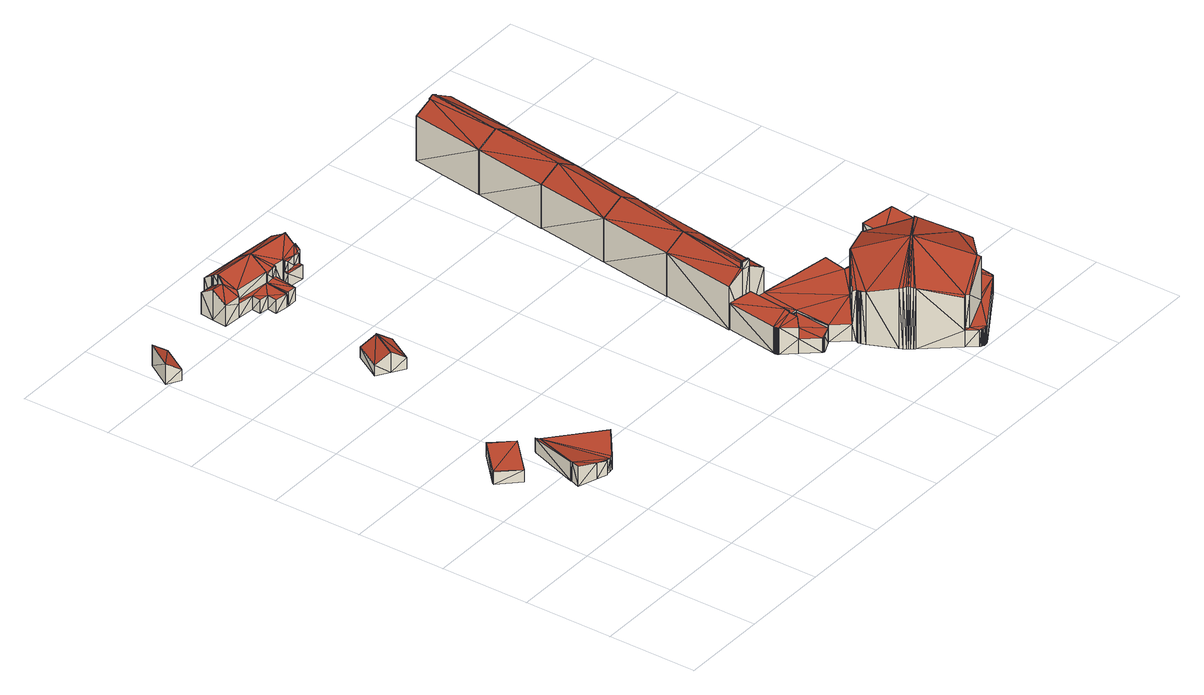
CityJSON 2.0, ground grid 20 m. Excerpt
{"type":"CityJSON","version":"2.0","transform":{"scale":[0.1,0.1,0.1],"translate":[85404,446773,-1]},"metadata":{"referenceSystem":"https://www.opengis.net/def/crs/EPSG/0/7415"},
"CityObjects":{
"building1":{"type":"Building","attributes":{"oorspronkelijk_bouwjaar":1987,"status":"Pand in gebruik","geconstateerd":false,"h_maaiveld":-0.127,"dak_type":"single horizontal","pw_datum":"2013-12-01","pw_actueel":"yes","pw_bron":"ahn3","reconstructie_methode":"tudelft3d-geoflow","versie_methode":"v21.03.1","kas_warenhuis":false,"ondergronds_type":"above ground","lod11_replace":false,"reconstruction_skipped":false},"geometry":[{"type":"Solid","lod":"2.2","boundaries":[[[[0,1,2]],[[0,3,1]],[[4,5,6]],[[7,3,5]],[[5,3,0]],[[6,5,0]],[[8,5,4]],[[9,8,4]],[[10,0,2]],[[11,10,2]],[[12,7,5]],[[8,12,5]],[[11,2,13]],[[13,2,1]],[[14,3,7]],[[12,14,7]],[[9,4,6]],[[15,9,6]],[[15,6,10]],[[10,6,0]],[[13,1,14]],[[14,1,3]],[[10,14,8]],[[15,8,9]],[[8,14,12]],[[11,13,10]],[[10,13,14]],[[15,10,8]]]],"semantics":{"surfaces":[{"type":"GroundSurface"},{"type":"WallSurface"},{"type":"RoofSurface"}],"values":[[0,0,0,0,0,0,1,1,1,1,1,1,1,1,1,1,1,1,1,1,1,1,2,2,2,2,2,2]]}}]},
"building2":{"type":"Building","attributes":{"oorspronkelijk_bouwjaar":2002,"status":"Pand in gebruik","geconstateerd":false,"h_maaiveld":-0.074,"dak_type":"multiple horizontal","pw_datum":"2013-12-01","pw_actueel":"yes","pw_bron":"ahn3","reconstructie_methode":"tudelft3d-geoflow","versie_methode":"v21.03.1","kas_warenhuis":false,"ondergronds_type":"above ground","lod11_replace":false,"reconstruction_skipped":false},"geometry":[{"type":"Solid","lod":"2.2","boundaries":[[[[16,17,18]],[[19,20,21]],[[22,23,19]],[[24,22,25]],[[24,23,22]],[[26,27,24]],[[25,26,24]],[[23,24,28]],[[23,20,19]],[[18,20,23]],[[18,23,29]],[[18,29,16]],[[30,17,16]],[[31,30,16]],[[32,29,33]],[[33,29,23]],[[34,19,21]],[[35,34,21]],[[31,16,29]],[[32,31,29]],[[36,18,17]],[[30,36,17]],[[37,36,38]],[[39,28,40]],[[40,28,24]],[[35,21,20]],[[41,35,20]],[[41,20,36]],[[37,41,36]],[[36,20,18]],[[42,22,19]],[[34,42,19]],[[33,23,28]],[[39,33,28]],[[43,27,44]],[[44,27,26]],[[40,24,43]],[[43,24,27]],[[44,26,45]],[[45,26,25]],[[45,25,42]],[[42,25,22]],[[42,34,38]],[[41,34,35]],[[41,38,34]],[[37,38,41]],[[39,40,33]],[[33,38,32]],[[31,38,36]],[[30,31,36]],[[31,32,38]],[[38,33,42]],[[33,40,42]],[[40,45,42]],[[44,45,40]],[[43,44,40]]]],"semantics":{"surfaces":[{"type":"GroundSurface"},{"type":"WallSurface"},{"type":"RoofSurface"}],"values":[[0,0,0,0,0,0,0,0,0,0,0,0,1,1,1,1,1,1,1,1,1,1,1,1,1,1,1,1,1,1,1,1,1,1,1,1,1,1,1,1,1,1,2,2,2,2,2,2,2,2,2,2,2,2,2,2]]}}]},
"building3":{"type":"Building","attributes":{"oorspronkelijk_bouwjaar":1951,"status":"Pand in gebruik","geconstateerd":false,"h_maaiveld":-0.648,"dak_type":"slanted","pw_datum":"2013-12-01","pw_actueel":"yes","pw_bron":"ahn3","reconstructie_methode":"tudelft3d-geoflow","versie_methode":"v21.03.1","kas_warenhuis":false,"ondergronds_type":"above ground","lod11_replace":false,"reconstruction_skipped":false},"geometry":[{"type":"Solid","lod":"2.2","boundaries":[[[[46,47,48]],[[48,47,49]],[[50,47,51]],[[51,47,46]],[[52,48,49]],[[53,52,49]],[[51,46,52]],[[52,46,48]],[[53,49,47]],[[50,53,47]],[[52,53,51]],[[51,53,50]]]],"semantics":{"surfaces":[{"type":"GroundSurface"},{"type":"WallSurface"},{"type":"RoofSurface"}],"values":[[0,0,1,1,1,1,1,1,1,1,2,2]]}}]},
"building4":{"type":"Building","attributes":{"oorspronkelijk_bouwjaar":1951,"status":"Pand in gebruik","geconstateerd":false,"h_maaiveld":-0.515,"dak_type":"slanted","pw_datum":"2013-12-01","pw_actueel":"yes","pw_bron":"ahn3","reconstructie_methode":"tudelft3d-geoflow","versie_methode":"v21.03.1","kas_warenhuis":false,"ondergronds_type":"above ground","lod11_replace":false,"reconstruction_skipped":false},"geometry":[{"type":"Solid","lod":"2.2","boundaries":[[[[54,55,56]],[[56,55,57]],[[58,55,54]],[[59,58,54]],[[60,56,61]],[[61,56,57]],[[59,54,56]],[[60,59,56]],[[61,57,58]],[[58,57,55]],[[60,61,59]],[[59,61,58]]]],"semantics":{"surfaces":[{"type":"GroundSurface"},{"type":"WallSurface"},{"type":"RoofSurface"}],"values":[[0,0,1,1,1,1,1,1,1,1,2,2]]}}]},
"building5":{"type":"Building","attributes":{"oorspronkelijk_bouwjaar":1951,"status":"Pand in gebruik","geconstateerd":false,"h_maaiveld":-0.553,"dak_type":"slanted","pw_datum":"2013-12-01","pw_actueel":"yes","pw_bron":"ahn3","reconstructie_methode":"tudelft3d-geoflow","versie_methode":"v21.03.1","kas_warenhuis":false,"ondergronds_type":"above ground","lod11_replace":false,"reconstruction_skipped":false},"geometry":[{"type":"Solid","lod":"2.2","boundaries":[[[[62,63,64]],[[64,63,65]],[[66,63,62]],[[67,66,62]],[[68,64,69]],[[69,64,65]],[[67,62,68]],[[68,62,64]],[[69,65,63]],[[66,69,63]],[[69,66,68]],[[68,66,67]]]],"semantics":{"surfaces":[{"type":"GroundSurface"},{"type":"WallSurface"},{"type":"RoofSurface"}],"values":[[0,0,1,1,1,1,1,1,1,1,2,2]]}}]},
"building6":{"type":"Building","attributes":{"oorspronkelijk_bouwjaar":1951,"status":"Pand in gebruik","geconstateerd":false,"h_maaiveld":-0.712,"dak_type":"slanted","pw_datum":"2013-12-01","pw_actueel":"yes","pw_bron":"ahn3","reconstructie_methode":"tudelft3d-geoflow","versie_methode":"v21.03.1","kas_warenhuis":false,"ondergronds_type":"above ground","lod11_replace":false,"reconstruction_skipped":false},"geometry":[{"type":"Solid","lod":"2.2","boundaries":[[[[70,71,72]],[[73,74,75]],[[70,76,77]],[[70,77,74]],[[70,74,71]],[[74,73,71]],[[78,79,74]],[[79,75,74]],[[75,80,73]],[[80,81,73]],[[80,82,81]],[[82,83,81]],[[73,81,84]],[[85,73,86]],[[86,73,84]],[[87,80,75]],[[88,87,75]],[[89,74,77]],[[90,91,89]],[[89,91,74]],[[89,77,76]],[[92,89,76]],[[87,93,80]],[[92,76,70]],[[94,92,70]],[[95,83,96]],[[96,83,82]],[[97,98,99]],[[90,89,100]],[[101,90,100]],[[102,103,98]],[[97,102,98]],[[104,105,103]],[[102,104,103]],[[101,100,104]],[[104,100,105]],[[106,79,78]],[[107,106,78]],[[94,70,108]],[[108,70,72]],[[109,72,71]],[[110,108,109]],[[109,108,72]],[[96,82,80]],[[93,96,80]],[[111,112,87]],[[87,112,93]],[[86,84,113]],[[113,84,81]],[[113,81,95]],[[95,81,83]],[[110,109,112]],[[111,110,112]],[[109,71,85]],[[85,71,73]],[[107,78,74]],[[91,107,74]],[[88,75,106]],[[106,75,79]],[[104,106,107]],[[102,88,104]],[[91,104,107]],[[101,91,90]],[[104,88,106]],[[101,104,91]],[[96,93,113]],[[109,85,112]],[[112,85,93]],[[113,85,86]],[[96,113,95]],[[93,85,113]],[[99,110,111]],[[99,108,110]],[[88,111,87]],[[102,111,88]],[[97,99,102]],[[94,108,99]],[[99,111,102]],[[103,105,98]],[[98,100,92]],[[98,105,100]],[[98,94,99]],[[100,89,92]],[[98,92,94]]]],"semantics":{"surfaces":[{"type":"GroundSurface"},{"type":"WallSurface"},{"type":"RoofSurface"}],"values":[[0,0,0,0,0,0,0,0,0,0,0,0,0,1,1,1,1,1,1,1,1,1,1,1,1,1,1,1,1,1,1,1,1,1,1,1,1,1,1,1,1,1,1,1,1,1,1,1,1,1,1,1,1,1,1,1,1,1,1,2,2,2,2,2,2,2,2,2,2,2,2,2,2,2,2,2,2,2,2,2,2,2,2,2]]}}]},
"building7":{"type":"Building","attributes":{"oorspronkelijk_bouwjaar":1951,"status":"Pand in gebruik","geconstateerd":false,"h_maaiveld":-0.735,"dak_type":"slanted","pw_datum":"2013-12-01","pw_actueel":"yes","pw_bron":"ahn3","reconstructie_methode":"tudelft3d-geoflow","versie_methode":"v21.03.1","kas_warenhuis":false,"ondergronds_type":"above ground","lod11_replace":false,"reconstruction_skipped":false},"geometry":[{"type":"Solid","lod":"2.2","boundaries":[[[[114,115,116]],[[117,118,119]],[[120,75,121]],[[115,118,116]],[[114,116,122]],[[115,121,118]],[[121,123,119]],[[124,125,126]],[[125,82,126]],[[124,126,127]],[[126,80,127]],[[80,120,127]],[[80,75,120]],[[128,129,130]],[[75,79,129]],[[75,129,131]],[[129,79,130]],[[75,131,121]],[[131,123,121]],[[119,132,117]],[[121,119,118]],[[133,117,132]],[[134,133,132]],[[134,132,135]],[[135,132,119]],[[135,119,123]],[[136,135,123]],[[137,126,138]],[[138,126,82]],[[106,79,75]],[[139,106,75]],[[140,128,141]],[[141,128,130]],[[142,129,128]],[[140,142,128]],[[143,118,117]],[[133,143,117]],[[144,121,145]],[[146,144,145]],[[145,121,115]],[[147,148,149]],[[149,148,150]],[[136,123,151]],[[151,123,131]],[[152,122,116]],[[150,152,116]],[[139,75,153]],[[153,75,80]],[[154,155,156]],[[156,155,157]],[[145,115,158]],[[158,115,114]],[[149,150,143]],[[143,150,118]],[[118,150,116]],[[138,82,159]],[[159,82,125]],[[141,130,79]],[[106,141,79]],[[160,161,148]],[[147,160,148]],[[162,163,160]],[[160,163,161]],[[153,80,137]],[[164,153,137]],[[137,80,126]],[[164,137,155]],[[154,164,155]],[[156,157,165]],[[165,157,120]],[[120,157,127]],[[165,120,121]],[[144,165,121]],[[151,131,142]],[[142,131,129]],[[159,125,166]],[[166,125,124]],[[166,124,127]],[[157,166,127]],[[158,114,122]],[[152,158,122]],[[146,145,162]],[[162,145,163]],[[141,106,142]],[[151,139,136]],[[140,141,142]],[[142,106,139]],[[151,142,139]],[[152,150,148]],[[158,152,161]],[[161,152,148]],[[158,161,163]],[[158,163,145]],[[155,166,157]],[[137,159,166]],[[155,137,166]],[[138,159,137]],[[143,135,147]],[[146,162,144]],[[144,162,147]],[[147,162,160]],[[149,143,147]],[[143,133,135]],[[134,135,133]],[[135,144,147]],[[136,144,135]],[[139,144,136]],[[139,153,154]],[[156,165,154]],[[154,153,164]],[[144,139,165]],[[165,139,154]]]],"semantics":{"surfaces":[{"type":"GroundSurface"},{"type":"WallSurface"},{"type":"RoofSurface"}],"values":[[0,0,0,0,0,0,0,0,0,0,0,0,0,0,0,0,0,0,0,0,0,1,1,1,1,1,1,1,1,1,1,1,1,1,1,1,1,1,1,1,1,1,1,1,1,1,1,1,1,1,1,1,1,1,1,1,1,1,1,1,1,1,1,1,1,1,1,1,1,1,1,1,1,1,1,1,1,1,1,1,1,1,1,2,2,2,2,2,2,2,2,2,2,2,2,2,2,2,2,2,2,2,2,2,2,2,2,2,2,2,2,2]]}}]},
"building8":{"type":"Building","attributes":{"oorspronkelijk_bouwjaar":1954,"status":"Pand in gebruik","geconstateerd":false,"h_maaiveld":-0.458,"dak_type":"slanted","pw_datum":"2013-12-01","pw_actueel":"yes","pw_bron":"ahn3","reconstructie_methode":"tudelft3d-geoflow","versie_methode":"v21.03.1","kas_warenhuis":false,"ondergronds_type":"above ground","lod11_replace":false,"reconstruction_skipped":false},"geometry":[{"type":"Solid","lod":"2.2","boundaries":[[[[167,168,169]],[[170,171,172]],[[169,168,173]],[[169,173,171]],[[171,173,172]],[[174,175,176]],[[176,175,177]],[[171,177,169]],[[177,175,169]],[[176,177,178]],[[178,177,179]],[[177,171,180]],[[180,171,170]],[[181,182,183]],[[183,182,184]],[[178,179,182]],[[181,178,182]],[[183,184,175]],[[174,183,175]],[[185,173,186]],[[186,173,168]],[[187,167,169]],[[175,187,169]],[[186,168,167]],[[187,186,167]],[[180,170,172]],[[188,180,172]],[[188,172,173]],[[185,188,173]],[[178,181,176]],[[176,181,174]],[[174,181,183]],[[179,185,182]],[[180,179,177]],[[180,188,179]],[[179,188,185]],[[184,187,175]],[[185,184,182]],[[185,186,184]],[[184,186,187]]]],"semantics":{"surfaces":[{"type":"GroundSurface"},{"type":"WallSurface"},{"type":"RoofSurface"}],"values":[[0,0,0,0,0,1,1,1,1,1,1,1,1,1,1,1,1,1,1,1,1,1,1,1,1,1,1,1,1,2,2,2,2,2,2,2,2,2,2,2]]}}]},
"building9":{"type":"Building","attributes":{"oorspronkelijk_bouwjaar":1959,"status":"Pand in gebruik","geconstateerd":false,"h_maaiveld":-0.324,"dak_type":"slanted","pw_datum":"2013-12-01","pw_actueel":"yes","pw_bron":"ahn3","reconstructie_methode":"tudelft3d-geoflow","versie_methode":"v21.03.1","kas_warenhuis":false,"ondergronds_type":"above ground","lod11_replace":false,"reconstruction_skipped":false},"geometry":[{"type":"Solid","lod":"2.2","boundaries":[[[[189,190,191]],[[192,193,194]],[[194,193,195]],[[195,193,196]],[[197,198,199]],[[192,200,193]],[[201,200,192]],[[202,192,203]],[[190,204,191]],[[205,206,207]],[[208,209,207]],[[206,208,207]],[[210,208,206]],[[211,208,210]],[[212,197,199]],[[197,212,213]],[[214,215,216]],[[211,210,190]],[[211,190,189]],[[217,218,219]],[[220,221,222]],[[219,222,223]],[[218,222,219]],[[218,220,222]],[[190,220,218]],[[190,218,204]],[[218,224,204]],[[225,202,191]],[[202,189,191]],[[203,189,202]],[[214,226,227]],[[228,229,215]],[[226,230,227]],[[230,231,232]],[[233,231,230]],[[230,232,227]],[[214,227,234]],[[227,235,236]],[[227,236,237]],[[234,237,238]],[[227,237,234]],[[202,226,214]],[[239,212,240]],[[241,199,242]],[[240,199,241]],[[240,241,243]],[[212,199,240]],[[234,212,239]],[[234,239,214]],[[228,215,214]],[[215,244,245]],[[215,245,216]],[[214,216,202]],[[216,192,202]],[[246,192,216]],[[201,192,246]],[[247,200,201]],[[248,247,201]],[[248,201,246]],[[249,248,246]],[[249,246,216]],[[250,249,216]],[[250,216,245]],[[251,250,245]],[[251,245,244]],[[252,251,244]],[[253,228,254]],[[254,228,214]],[[255,240,256]],[[256,240,243]],[[256,243,257]],[[257,243,241]],[[258,242,259]],[[259,242,199]],[[259,199,260]],[[260,199,198]],[[261,197,262]],[[262,197,213]],[[262,213,263]],[[263,213,212]],[[263,212,264]],[[264,212,234]],[[264,234,265]],[[265,234,238]],[[266,237,236]],[[267,266,236]],[[267,236,235]],[[268,267,235]],[[268,235,227]],[[269,268,227]],[[270,191,204]],[[271,270,204]],[[272,218,217]],[[273,272,217]],[[273,217,274]],[[274,217,219]],[[274,219,275]],[[275,219,223]],[[275,223,276]],[[276,223,222]],[[277,190,210]],[[278,277,210]],[[279,206,205]],[[280,279,205]],[[280,205,207]],[[281,280,207]],[[281,207,209]],[[282,281,209]],[[282,209,208]],[[283,282,208]],[[284,285,286]],[[286,285,192]],[[192,285,203]],[[286,192,287]],[[287,192,194]],[[287,194,288]],[[288,194,195]],[[288,195,196]],[[289,288,196]],[[289,196,193]],[[290,289,193]],[[252,244,215]],[[291,252,215]],[[292,293,294]],[[295,292,294]],[[295,294,296]],[[297,231,298]],[[298,231,233]],[[299,300,301]],[[302,299,301]],[[303,225,191]],[[270,303,191]],[[304,305,306]],[[307,304,306]],[[308,189,285]],[[285,189,203]],[[298,233,230]],[[309,298,230]],[[310,311,297]],[[297,311,231]],[[231,311,232]],[[276,222,312]],[[312,222,221]],[[313,314,315]],[[315,314,316]],[[293,317,318]],[[318,317,319]],[[293,320,317]],[[292,321,293]],[[293,321,320]],[[322,323,324]],[[325,326,322]],[[322,326,323]],[[327,328,323]],[[326,327,323]],[[322,324,329]],[[330,322,329]],[[331,224,218]],[[272,331,218]],[[332,333,334]],[[335,332,334]],[[336,220,277]],[[337,336,277]],[[277,220,190]],[[325,322,271]],[[338,325,271]],[[339,202,225]],[[303,339,225]],[[340,341,320]],[[321,340,320]],[[290,193,200]],[[247,290,200]],[[291,215,342]],[[342,215,229]],[[254,214,333]],[[332,254,333]],[[333,214,239]],[[278,210,206]],[[279,278,206]],[[343,344,308]],[[308,344,189]],[[189,344,211]],[[302,301,284]],[[284,301,285]],[[345,346,305]],[[304,345,305]],[[283,208,211]],[[344,283,211]],[[330,329,343]],[[343,329,344]],[[347,348,328]],[[327,347,328]],[[346,226,202]],[[339,346,202]],[[309,230,346]],[[345,309,346]],[[346,230,226]],[[342,229,253]],[[253,229,228]],[[315,316,341]],[[340,315,341]],[[333,239,255]],[[255,239,240]],[[335,334,349]],[[349,334,350]],[[351,352,314]],[[313,351,314]],[[349,350,352]],[[351,349,352]],[[307,306,311]],[[310,307,311]],[[269,227,232]],[[311,269,232]],[[260,198,261]],[[261,198,197]],[[265,238,266]],[[266,238,237]],[[338,271,331]],[[331,271,224]],[[224,271,204]],[[257,241,258]],[[258,241,242]],[[312,221,336]],[[336,221,220]],[[337,277,348]],[[347,337,348]],[[318,319,300]],[[299,318,300]],[[291,353,294]],[[252,291,294]],[[294,353,296]],[[284,286,302]],[[290,247,286]],[[288,290,287]],[[286,249,302]],[[288,289,290]],[[290,286,287]],[[247,248,286]],[[248,249,286]],[[249,294,302]],[[250,294,249]],[[251,294,250]],[[252,294,251]],[[307,310,304]],[[304,310,309]],[[309,310,297]],[[304,309,345]],[[309,297,298]],[[324,323,329]],[[329,323,348]],[[348,323,328]],[[329,348,344]],[[348,278,344]],[[277,278,348]],[[278,283,344]],[[279,283,278]],[[280,281,279]],[[281,283,279]],[[282,283,281]],[[340,313,315]],[[296,353,340]],[[340,353,313]],[[296,340,321]],[[296,321,292]],[[296,292,295]],[[332,335,254]],[[351,313,349]],[[349,313,335]],[[313,353,335]],[[353,254,335]],[[291,342,353]],[[342,253,353]],[[253,254,353]],[[318,299,302]],[[293,318,294]],[[294,318,302]],[[257,258,259]],[[261,259,260]],[[261,262,263]],[[261,263,259]],[[263,255,259]],[[255,257,259]],[[316,314,264]],[[266,264,265]],[[267,269,266]],[[268,269,267]],[[269,264,266]],[[306,319,317]],[[306,317,320]],[[339,270,300]],[[346,306,305]],[[339,319,346]],[[271,330,270]],[[339,303,270]],[[322,330,271]],[[343,308,330]],[[350,334,333]],[[330,308,300]],[[255,350,333]],[[300,285,301]],[[308,285,300]],[[311,306,320]],[[300,270,330]],[[346,319,306]],[[319,339,300]],[[311,320,341]],[[311,341,316]],[[316,264,269]],[[311,316,269]],[[352,263,264]],[[314,352,264]],[[263,350,255]],[[350,263,352]],[[256,257,255]],[[337,347,336]],[[325,327,326]],[[336,347,327]],[[272,327,325]],[[331,325,338]],[[272,325,331]],[[336,327,272]],[[274,272,273]],[[276,272,274]],[[276,274,275]],[[336,272,276]],[[336,276,312]]]],"semantics":{"surfaces":[{"type":"GroundSurface"},{"type":"WallSurface"},{"type":"RoofSurface"}],"values":[[0,0,0,0,0,0,0,0,0,0,0,0,0,0,0,0,0,0,0,0,0,0,0,0,0,0,0,0,0,0,0,0,0,0,0,0,0,0,0,0,0,0,0,0,0,0,0,0,0,0,0,0,0,0,0,0,1,1,1,1,1,1,1,1,1,1,1,1,1,1,1,1,1,1,1,1,1,1,1,1,1,1,1,1,1,1,1,1,1,1,1,1,1,1,1,1,1,1,1,1,1,1,1,1,1,1,1,1,1,1,1,1,1,1,1,1,1,1,1,1,1,1,1,1,1,1,1,1,1,1,1,1,1,1,1,1,1,1,1,1,1,1,1,1,1,1,1,1,1,1,1,1,1,1,1,1,1,1,1,1,1,1,1,1,1,1,1,1,1,1,1,1,1,1,1,1,1,1,1,1,1,1,1,1,1,1,1,1,1,1,1,1,1,1,1,1,1,1,1,1,1,1,1,1,1,1,1,1,1,1,1,1,1,1,1,1,1,1,1,1,1,1,1,1,1,1,1,1,2,2,2,2,2,2,2,2,2,2,2,2,2,2,2,2,2,2,2,2,2,2,2,2,2,2,2,2,2,2,2,2,2,2,2,2,2,2,2,2,2,2,2,2,2,2,2,2,2,2,2,2,2,2,2,2,2,2,2,2,2,2,2,2,2,2,2,2,2,2,2,2,2,2,2,2,2,2,2,2,2,2,2,2,2,2,2,2,2,2,2,2,2,2,2,2,2,2]]}}]},
"building10":{"type":"Building","attributes":{"oorspronkelijk_bouwjaar":1954,"status":"Pand in gebruik","geconstateerd":false,"h_maaiveld":-0.55,"dak_type":"slanted","pw_datum":"2013-12-01","pw_actueel":"yes","pw_bron":"ahn3","reconstructie_methode":"tudelft3d-geoflow","versie_methode":"v21.03.1","kas_warenhuis":false,"ondergronds_type":"above ground","lod11_replace":false,"reconstruction_skipped":false},"geometry":[{"type":"Solid","lod":"2.2","boundaries":[[[[354,355,356]],[[357,356,358]],[[357,354,356]],[[357,358,359]],[[185,357,188]],[[188,357,359]],[[360,358,356]],[[361,360,356]],[[361,356,362]],[[362,356,355]],[[188,359,358]],[[360,188,358]],[[186,354,357]],[[185,186,357]],[[362,355,186]],[[186,355,354]],[[185,361,362]],[[186,185,362]],[[360,361,185]],[[188,360,185]]]],"semantics":{"surfaces":[{"type":"GroundSurface"},{"type":"WallSurface"},{"type":"RoofSurface"}],"values":[[0,0,0,0,1,1,1,1,1,1,1,1,1,1,1,1,2,2,2,2]]}}]},
"building11":{"type":"Building","attributes":{"oorspronkelijk_bouwjaar":1954,"status":"Pand in gebruik","geconstateerd":false,"h_maaiveld":-0.574,"dak_type":"slanted","pw_datum":"2013-12-01","pw_actueel":"yes","pw_bron":"ahn3","reconstructie_methode":"tudelft3d-geoflow","versie_methode":"v21.03.1","kas_warenhuis":false,"ondergronds_type":"above ground","lod11_replace":false,"reconstruction_skipped":false},"geometry":[{"type":"Solid","lod":"2.2","boundaries":[[[[355,363,364]],[[356,364,365]],[[356,355,364]],[[356,365,358]],[[366,365,364]],[[367,366,364]],[[368,358,366]],[[366,358,365]],[[369,356,368]],[[368,356,358]],[[367,364,370]],[[370,364,363]],[[362,355,356]],[[369,362,356]],[[370,363,362]],[[362,363,355]],[[370,362,367]],[[367,362,369]],[[367,369,366]],[[366,369,368]]]],"semantics":{"surfaces":[{"type":"GroundSurface"},{"type":"WallSurface"},{"type":"RoofSurface"}],"values":[[0,0,0,0,1,1,1,1,1,1,1,1,1,1,1,1,2,2,2,2]]}}]},
"building12":{"type":"Building","attributes":{"oorspronkelijk_bouwjaar":1954,"status":"Pand in gebruik","geconstateerd":false,"h_maaiveld":-0.697,"dak_type":"slanted","pw_datum":"2013-12-01","pw_actueel":"yes","pw_bron":"ahn3","reconstructie_methode":"tudelft3d-geoflow","versie_methode":"v21.03.1","kas_warenhuis":false,"ondergronds_type":"above ground","lod11_replace":false,"reconstruction_skipped":false},"geometry":[{"type":"Solid","lod":"2.2","boundaries":[[[[371,372,373]],[[374,375,376]],[[373,372,375]],[[373,375,374]],[[377,375,378]],[[378,375,372]],[[370,371,373]],[[367,370,373]],[[378,372,370]],[[370,372,371]],[[366,374,376]],[[379,366,376]],[[367,373,366]],[[366,373,374]],[[379,376,375]],[[377,379,375]],[[366,379,377]],[[367,366,377]],[[378,370,367]],[[377,378,367]]]],"semantics":{"surfaces":[{"type":"GroundSurface"},{"type":"WallSurface"},{"type":"RoofSurface"}],"values":[[0,0,0,0,1,1,1,1,1,1,1,1,1,1,1,1,2,2,2,2]]}}]},
"building13":{"type":"Building","attributes":{"oorspronkelijk_bouwjaar":1954,"status":"Pand in gebruik","geconstateerd":false,"h_maaiveld":-0.65,"dak_type":"slanted","pw_datum":"2013-12-01","pw_actueel":"yes","pw_bron":"ahn3","reconstructie_methode":"tudelft3d-geoflow","versie_methode":"v21.03.1","kas_warenhuis":false,"ondergronds_type":"above ground","lod11_replace":false,"reconstruction_skipped":false},"geometry":[{"type":"Solid","lod":"2.2","boundaries":[[[[380,381,382]],[[375,382,376]],[[383,380,382]],[[382,384,376]],[[385,380,383]],[[386,383,372]],[[383,382,375]],[[372,383,375]],[[387,381,380]],[[388,387,380]],[[389,382,387]],[[387,382,381]],[[390,384,382]],[[389,390,382]],[[388,380,391]],[[391,380,385]],[[392,375,379]],[[379,375,376]],[[391,385,383]],[[393,391,383]],[[379,376,384]],[[390,379,384]],[[393,383,394]],[[394,383,386]],[[378,372,375]],[[392,378,375]],[[394,386,378]],[[378,386,372]],[[379,390,389]],[[388,389,387]],[[392,379,389]],[[392,389,388]],[[394,378,393]],[[393,392,388]],[[393,378,392]],[[393,388,391]]]],"semantics":{"surfaces":[{"type":"GroundSurface"},{"type":"WallSurface"},{"type":"RoofSurface"}],"values":[[0,0,0,0,0,0,0,0,1,1,1,1,1,1,1,1,1,1,1,1,1,1,1,1,1,1,1,1,2,2,2,2,2,2,2,2]]}}]}
},
"vertices":[
[90,489,9],[129,444,9],[88,487,9],[203,514,9],[160,557,9],[160,556,9],[89,490,9],[162,558,9],[160,556,38],[160,557,38],[90,489,38],[88,487,38],[162,558,38],[129,444,37],[203,514,37],[89,490,38],
[225,486,9],[227,489,9],[233,481,9],[263,332,9],[318,374,9],[264,331,9],[256,331,9],[186,372,9],[220,336,9],[244,330,9],[243,329,9],[243,328,9],[178,350,9],[185,373,9],[227,489,40],[225,486,40],[185,373,53],[186,372,53],[263,332,41],[264,331,41],[233,481,38],[233,481,39],[232,480,39],[178,350,56],[220,336,47],[318,374,56],[256,331,39],[243,328,42],[243,329,42],[244,330,42],
[1,1207,4],[38,1267,4],[30,1190,4],[66,1250,4],[38,1267,52],[1,1207,52],[30,1190,30],[66,1250,30],
[260,896,5],[296,957,5],[289,879,5],[325,940,5],[296,957,29],[260,896,30],[289,879,51],[325,940,50],
[289,879,4],[325,940,4],[318,862,4],[354,923,4],[325,940,51],[289,879,52],[318,862,30],[354,923,30],
[235,1265,3],[270,1228,3],[232,1232,3],[309,1224,3],[272,1292,3],[366,1269,3],[239,1296,3],[269,1292,3],[274,1314,3],[370,1303,3],[362,1229,3],[328,1201,3],[355,1175,3],[325,1179,3],[307,1204,3],[309,1224,35],[307,1204,35],[362,1229,60],[366,1269,85],[269,1292,53],[269,1292,76],[272,1292,76],[239,1296,53],[362,1229,35],[235,1265,73],[325,1179,35],[355,1175,34],[271,1279,84],[271,1279,61],[263,1262,73],[269,1291,54],[269,1291,77],[272,1279,84],[272,1279,61],[273,1291,77],[273,1291,53],[370,1303,61],[274,1314,61],[232,1232,52],[270,1228,36],[270,1228,52],[278,1238,59],[278,1238,36],[328,1201,35],
[412,1213,3],[413,1225,3],[453,1218,3],[462,1222,3],[454,1222,3],[460,1234,3],[389,1230,3],[413,1227,3],[452,1208,3],[463,1258,3],[382,1175,3],[359,1175,3],[362,1226,3],[389,1226,3],[466,1291,3],[465,1291,3],[466,1293,3],[463,1259,3],[463,1234,3],[462,1222,61],[463,1234,69],[460,1234,69],[463,1258,85],[362,1226,36],[355,1175,36],[366,1269,84],[466,1291,63],[466,1293,61],[465,1291,63],[454,1222,61],[413,1227,61],[413,1225,35],[413,1225,59],[441,1220,59],[441,1220,36],[453,1218,58],[453,1218,36],[463,1259,83],[452,1208,36],[362,1229,58],[381,1228,59],[381,1228,36],[389,1226,59],[389,1226,36],[412,1213,35],[359,1175,36],[420,1219,56],[420,1219,35],[416,1224,59],[416,1224,35],[362,1226,56],[389,1230,61],[382,1175,35],
[791,435,5],[815,602,5],[829,430,5],[885,421,5],[847,427,5],[910,589,5],[862,596,5],[829,430,144],[829,430,128],[847,427,144],[847,427,128],[848,432,143],[848,432,128],[885,421,105],[838,434,143],[838,434,133],[830,436,143],[830,436,128],[862,596,133],[815,602,106],[791,435,106],[910,589,105],
[869,254,7],[802,277,7],[885,421,7],[903,213,7],[900,205,7],[902,211,7],[901,209,7],[901,206,7],[1043,3,7],[1040,3,7],[1037,3,7],[901,202,7],[901,200,7],[1044,343,7],[898,219,7],[850,426,7],[834,241,7],[833,241,7],[835,240,7],[837,240,7],[836,240,7],[832,242,7],[866,253,7],[1048,5,7],[1046,4,7],[948,103,7],[940,115,7],[931,131,7],[775,315,7],[775,317,7],[775,313,7],[778,306,7],[777,307,7],[776,309,7],[775,311,7],[792,435,7],[1055,396,7],[1147,327,7],[1198,104,7],[946,106,7],[942,112,7],[1152,326,7],[1236,369,7],[1226,300,7],[1157,381,7],[1192,95,7],[1198,102,7],[1197,100,7],[1196,98,7],[1195,97,7],[1009,30,7],[1028,8,7],[1032,5,7],[1035,4,7],[1030,6,7],[938,118,7],[934,124,7],[904,191,7],[901,202,126],[901,200,127],[904,191,129],[931,131,147],[934,124,149],[938,118,151],[946,106,149],[948,103,148],[1028,8,46],[1030,6,46],[1032,5,46],[1035,4,46],[1037,3,46],[1040,3,46],[1043,3,46],[1046,4,46],[1048,5,46],[1192,95,45],[1195,97,45],[1196,98,45],[1197,100,45],[1198,102,45],[1198,104,45],[885,421,47],[850,426,47],[775,317,68],[775,315,68],[775,313,68],[775,311,68],[776,309,68],[802,277,41],[832,242,41],[833,241,41],[834,241,41],[835,240,41],[836,240,41],[837,240,41],[898,219,123],[898,219,47],[903,213,126],[902,211,126],[901,209,126],[901,206,126],[900,205,126],[940,115,152],[1142,247,154],[1142,247,151],[1041,182,190],[1041,182,192],[1043,179,191],[1236,369,77],[1157,381,77],[978,282,152],[978,282,46],[978,281,46],[978,281,153],[1055,396,46],[1151,316,77],[1151,316,46],[1150,311,46],[1150,311,77],[869,254,47],[1152,326,77],[1226,300,78],[1226,300,46],[777,307,68],[1109,73,151],[1109,73,46],[1185,139,124],[1185,139,45],[1142,247,46],[1077,326,122],[1077,326,46],[1147,241,46],[1147,241,151],[841,336,47],[840,327,42],[841,336,42],[841,336,67],[840,327,67],[835,322,67],[835,322,42],[874,335,42],[874,335,47],[792,435,68],[1009,30,122],[1009,30,46],[1016,34,46],[1016,34,124],[778,306,68],[802,277,68],[850,426,67],[1044,343,46],[1179,169,129],[1179,169,46],[942,112,151],[866,253,47],[866,253,42],[1147,327,77],[1147,327,46],[833,303,67],[833,303,42],[1023,28,122],[1023,28,46],[1113,66,148],[1113,66,46],[1042,178,191],
[815,602,4],[840,770,4],[887,763,4],[862,596,4],[934,756,4],[910,589,4],[934,756,105],[887,763,134],[840,770,106],
[864,937,4],[911,930,4],[958,923,4],[958,923,105],[911,930,133],[934,756,106],[887,763,133],[864,937,106],
[864,937,3],[889,1104,3],[911,930,3],[958,923,3],[935,1097,3],[983,1090,3],[935,1097,134],[889,1104,106],[983,1090,106],
[960,1266,3],[968,1264,3],[968,1263,3],[950,1265,3],[1007,1257,3],[950,1267,3],[913,1271,3],[968,1264,129],[960,1266,133],[968,1263,129],[1007,1257,106],[950,1267,128],[935,1097,133],[950,1265,128],[913,1271,106]
]}
